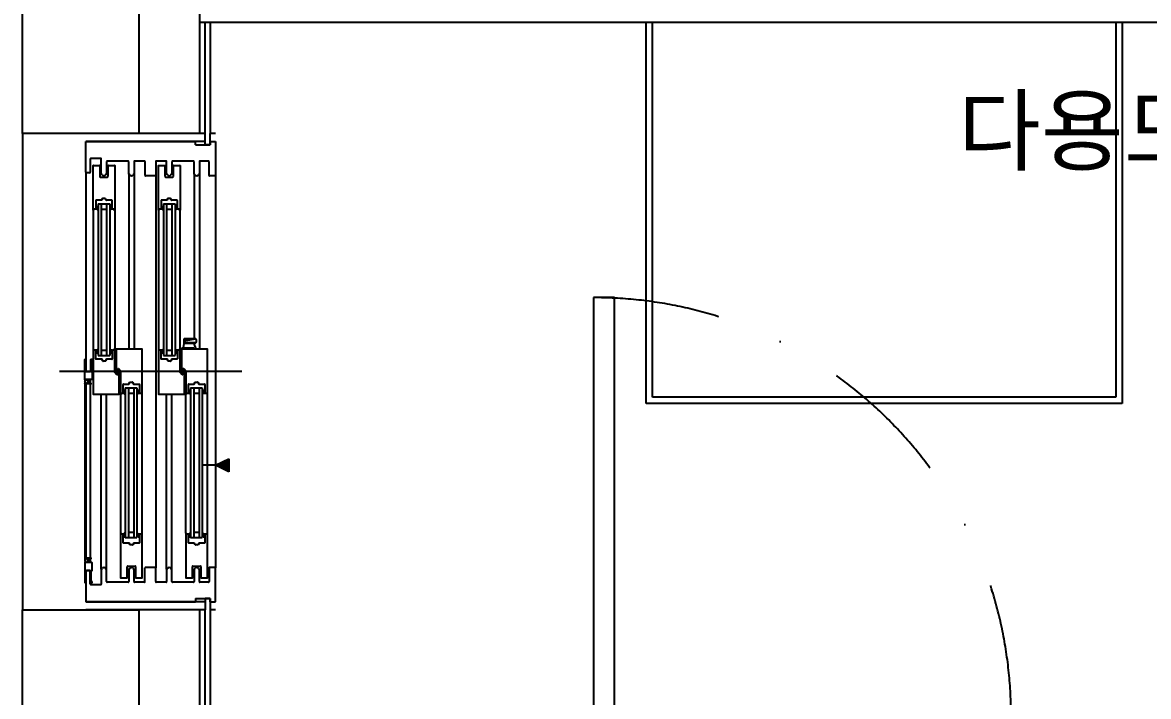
# Model space of a CAD drawing. Header units: millimetres. Extents: x -33000 to 294000, y 0 to 42408.
# Drawn here: x 49606 to 51736, y 15756 to 17030 of the extents above; entities that cross this region are included whole.
import ezdxf
from ezdxf.enums import TextEntityAlignment as Align

# ---------------------------------------------------------------- set-up
doc = ezdxf.new("R2010")
doc.units = ezdxf.units.MM
doc.header["$LTSCALE"] = 50
doc.linetypes.add('DASHDOTX2', pattern=[2, 1, -0.5, 0, -0.5])
doc.layers.add('arch', color=8, linetype='Continuous')
doc.layers.add('실명', color=9, linetype='Continuous')
doc.styles.add('FORTELINE', font='malgun.ttf')

msp = doc.modelspace()

# ---------------------------------------------------------------- hatches: boundary and pattern name
at = {"layer": 'arch'}
h = msp.add_hatch(color=256, dxfattribs=at)
h.dxf.hatch_style = 1
h.paths.add_polyline_path([(49996.2, 16205), (49996.2, 16180), (49971.2, 16192.5)])

# ---------------------------------------------------------------- linework, layer by layer
for p, q in [((49606.2, 16819.6), (49606.2, 17804.6)), ((49826.2, 17584.6), (49826.2, 16819.6)), ((49941.2, 17469.6), (49941.2, 16819.6)), ((54606.2, 17029.6), (49941.2, 17029.6)), ((49951.2, 17029.6), (49951.2, 16819.6)), ((49961.2, 17029.6), (49961.2, 16819.6)), ((50786.2, 16309.6), (50786.2, 17029.6)), ((50798.2, 16321.6), (50798.2, 17029.6)), ((51674.2, 17029.6), (51674.2, 16321.6)), ((51686.2, 17029.6), (51686.2, 16309.6)), ((49826.2, 16819.6), (49606.2, 16819.6)), ((49606.2, 16819.6), (49606.2, 15919.6)), ((49951.7, 16819.6), (49726.2, 16819.6)), ((49951.7, 16798.6), (49951.7, 16819.6)), ((49971.2, 16819.6), (49961.2, 16819.6)), ((49961.2, 16798.6), (49961.2, 16819.6)), ((49951.7, 16804.6), (49726.2, 16804.6)), ((49726.2, 16804.6), (49933.2, 16804.6)), ((49726.2, 16746.6), (49726.2, 16804.6)), ((49933.2, 16798.6), (49933.2, 16804.6)), ((49933.2, 16798.6), (49961.2, 16798.6)), ((49961.2, 16798.6), (49951.7, 16798.6)), ((49961.2, 16804.6), (49961.2, 16798.6)), ((49961.2, 16804.6), (49971.2, 16804.6)), ((49971.2, 16804.6), (49971.2, 16740.6)), ((49734.2, 16771.6), (49734.2, 16746.6)), ((49754.2, 16772.6), (49735.2, 16772.6)), ((49755.2, 16743.1), (49755.2, 16771.6)), ((49765.2, 16766.6), (49765.2, 16743.1)), ((49806.2, 16767.6), (49766.2, 16767.6)), ((49807.2, 16743.1), (49807.2, 16766.6)), ((49817.2, 16766.6), (49817.2, 16743.1)), ((49836.7, 16767.6), (49818.2, 16767.6)), ((49837.7, 16766.6), (49837.7, 16740.6)), ((49858.2, 16766.6), (49858.2, 16740.6)), ((49877.7, 16767.6), (49859.2, 16767.6)), ((49878.7, 16743.1), (49878.7, 16766.6)), ((49888.7, 16766.6), (49888.7, 16743.1)), ((49929.7, 16767.6), (49889.7, 16767.6)), ((49930.7, 16743.1), (49930.7, 16766.6)), ((49940.7, 16766.6), (49940.7, 16743.1)), ((49958.2, 16767.6), (49941.7, 16767.6)), ((49959.2, 16740.6), (49959.2, 16766.6)), ((49726.2, 16746.6), (49726.2, 16370)), ((49733.2, 16745.6), (49727.2, 16745.6)), ((49739.7, 16675.1), (49739.7, 16759.1)), ((49740.2, 16759.6), (49751.7, 16759.6)), ((49752.2, 16759.1), (49752.2, 16738.3)), ((49756.3, 16742.6), (49755.7, 16742.6)), ((49764.7, 16742.6), (49764.1, 16742.6)), ((49768.2, 16738.3), (49768.2, 16759.1)), ((49768.7, 16759.6), (49780.2, 16759.6)), ((49780.7, 16759.1), (49780.7, 16675.1)), ((49807.2, 16743.1), (49807.2, 16412.1)), ((49808.3, 16742.6), (49807.7, 16742.6)), ((49816.7, 16742.6), (49816.1, 16742.6)), ((49817.2, 16743.1), (49817.2, 16412.1)), ((49863.2, 16675.1), (49863.2, 16759.1)), ((49863.7, 16759.6), (49875.2, 16759.6)), ((49875.7, 16759.1), (49875.7, 16738.3)), ((49879.8, 16742.6), (49879.2, 16742.6)), ((49888.2, 16742.6), (49887.6, 16742.6)), ((49891.7, 16738.3), (49891.7, 16759.1)), ((49892.2, 16759.6), (49903.7, 16759.6)), ((49904.2, 16759.1), (49904.2, 16675.1)), ((49930.7, 16743.1), (49930.7, 16431.6)), ((49931.8, 16742.6), (49931.2, 16742.6)), ((49940.2, 16742.6), (49939.6, 16742.6)), ((49940.7, 16743.1), (49940.7, 16412.1)), ((49753.2, 16737.3), (49767.2, 16737.3)), ((49857.2, 16739.6), (49838.7, 16739.6)), ((49858.2, 16740.6), (49858.2, 15998.6)), ((49876.7, 16737.3), (49890.7, 16737.3)), ((49970.2, 16739.6), (49960.2, 16739.6)), ((49971.2, 16740.6), (49971.2, 15998.6)), ((49744.7, 16693.1), (49744.7, 16678.1)), ((49744.7, 16678.1), (49745.7, 16678.1)), ((49755.4, 16693.6), (49745.2, 16693.6)), ((49746.2, 16678.6), (49746.2, 16681.6)), ((49746.2, 16681.6), (49747.7, 16681.6)), ((49747.7, 16681.6), (49747.7, 16677.1)), ((49749.2, 16686.6), (49749.2, 16400.1)), ((49749.2, 16686.6), (49771.2, 16686.6)), ((49755.2, 16686.6), (49755.2, 16400.1)), ((49757.6, 16696.9), (49755.9, 16693.9)), ((49762.4, 16697.1), (49758, 16697.1)), ((49764.6, 16693.9), (49762.9, 16696.9)), ((49775.2, 16693.6), (49765, 16693.6)), ((49765.2, 16686.6), (49765.2, 16400.1)), ((49771.2, 16686.6), (49771.2, 16400.1)), ((49772.7, 16677.1), (49772.7, 16681.6)), ((49772.7, 16681.6), (49774.2, 16681.6)), ((49774.2, 16681.6), (49774.2, 16678.6)), ((49774.7, 16678.1), (49775.7, 16678.1)), ((49775.7, 16678.1), (49775.7, 16693.1)), ((49868.2, 16693.1), (49868.2, 16678.1)), ((49868.2, 16678.1), (49869.2, 16678.1)), ((49878.9, 16693.6), (49868.7, 16693.6)), ((49869.7, 16678.6), (49869.7, 16681.6)), ((49869.7, 16681.6), (49871.2, 16681.6)), ((49871.2, 16681.6), (49871.2, 16677.1)), ((49872.7, 16686.6), (49894.7, 16686.6)), ((49872.7, 16686.6), (49872.7, 16400.1)), ((49878.7, 16686.6), (49878.7, 16400.1)), ((49881.1, 16696.9), (49879.4, 16693.9)), ((49885.9, 16697.1), (49881.5, 16697.1)), ((49888.1, 16693.9), (49886.4, 16696.9)), ((49898.7, 16693.6), (49888.5, 16693.6)), ((49888.7, 16686.6), (49888.7, 16400.1)), ((49894.7, 16686.6), (49894.7, 16400.1)), ((49896.2, 16677.1), (49896.2, 16681.6)), ((49896.2, 16681.6), (49897.7, 16681.6)), ((49897.7, 16681.6), (49897.7, 16678.6)), ((49898.2, 16678.1), (49899.2, 16678.1)), ((49899.2, 16678.1), (49899.2, 16693.1)), ((49739.7, 16675.1), (49739.7, 16411.6)), ((49747.2, 16676.6), (49740.7, 16676.6)), ((49740.7, 16676.6), (49740.7, 16675.1)), ((49746.7, 16676.6), (49749.2, 16674)), ((49755.2, 16676.6), (49765.2, 16676.6)), ((49773.8, 16676.6), (49771.2, 16674)), ((49779.7, 16676.6), (49773.2, 16676.6)), ((49779.7, 16675.1), (49779.7, 16676.6)), ((49780.7, 16675.1), (49780.7, 16411.6)), ((49863.2, 16675.1), (49863.2, 16411.6)), ((49870.7, 16676.6), (49864.2, 16676.6)), ((49864.2, 16676.6), (49864.2, 16675.1)), ((49870.2, 16676.6), (49872.7, 16674)), ((49878.7, 16676.6), (49888.7, 16676.6)), ((49897.3, 16676.6), (49894.7, 16674)), ((49903.2, 16676.6), (49896.7, 16676.6)), ((49903.2, 16675.1), (49903.2, 16676.6)), ((49904.2, 16411.6), (49904.2, 16675.1)), ((49911.2, 16423), (49909.9, 16414.7)), ((49911.5, 16430.6), (49911.2, 16423)), ((49913.5, 16424.3), (49911.2, 16424.3)), ((49930.7, 16423), (49911.2, 16423)), ((49933.6, 16431.6), (49912.5, 16431.6)), ((49913.5, 16424.3), (49913.5, 16426.6)), ((49933.6, 16424.3), (49913.5, 16424.3)), ((49915, 16428.5), (49933.4, 16431.4)), ((49930.7, 16423), (49930.7, 16424.3)), ((49934.7, 16412.1), (49930.7, 16423)), ((49934.6, 16430.6), (49934.6, 16425.3)), ((49739.7, 16411.6), (49739.7, 16327.6)), ((49740.7, 16410.1), (49740.7, 16411.6)), ((49747.2, 16410.1), (49740.7, 16410.1)), ((49744.7, 16393.6), (49744.7, 16408.6)), ((49744.7, 16408.6), (49745.7, 16408.6)), ((49746.2, 16408.1), (49746.2, 16405.1)), ((49746.2, 16405.1), (49747.7, 16405.1)), ((49746.7, 16410.1), (49749.2, 16412.7)), ((49747.7, 16405.1), (49747.7, 16409.6)), ((49755.2, 16410.1), (49765.2, 16410.1)), ((49773.8, 16410.1), (49771.2, 16412.7)), ((49772.7, 16409.6), (49772.7, 16405.1)), ((49772.7, 16405.1), (49774.2, 16405.1)), ((49775.2, 16410.1), (49773.2, 16410.1)), ((49774.2, 16405.1), (49774.2, 16408.1)), ((49774.7, 16408.6), (49775.7, 16408.6)), ((49775.7, 16409.6), (49775.2, 16410.1)), ((49776.2, 16410.1), (49775.7, 16409.6)), ((49775.7, 16408.6), (49775.7, 16393.6)), ((49779.7, 16410.1), (49776.2, 16410.1)), ((49779.7, 16411.6), (49779.7, 16410.1)), ((49780.7, 16368.1), (49780.7, 16411.6)), ((49783.2, 16411.6), (49783.2, 16375.6)), ((49832.2, 16412.1), (49783.7, 16412.1)), ((49832.7, 16327.6), (49832.7, 16411.6)), ((49863.2, 16411.6), (49863.2, 16327.6)), ((49864.2, 16410.1), (49864.2, 16411.6)), ((49870.7, 16410.1), (49864.2, 16410.1)), ((49868.2, 16393.6), (49868.2, 16408.6)), ((49868.2, 16408.6), (49869.2, 16408.6)), ((49869.7, 16408.1), (49869.7, 16405.1)), ((49869.7, 16405.1), (49871.2, 16405.1)), ((49870.2, 16410.1), (49872.7, 16412.7)), ((49871.2, 16405.1), (49871.2, 16409.6)), ((49878.7, 16410.1), (49888.7, 16410.1)), ((49897.3, 16410.1), (49894.7, 16412.7)), ((49896.2, 16409.6), (49896.2, 16405.1)), ((49896.2, 16405.1), (49897.7, 16405.1)), ((49903.2, 16410.1), (49896.7, 16410.1)), ((49897.7, 16405.1), (49897.7, 16408.1)), ((49898.2, 16408.6), (49899.2, 16408.6)), ((49899.2, 16408.6), (49899.2, 16393.6)), ((49903.2, 16411.6), (49903.2, 16410.1)), ((49904.2, 16368.1), (49904.2, 16411.6)), ((49906.7, 16411.6), (49906.7, 16375.6)), ((49955.7, 16412.1), (49907.2, 16412.1)), ((49907.7, 16412.1), (49907.7, 16414.7)), ((49907.7, 16414.7), (49930.4, 16414.7)), ((49930.4, 16414.7), (49930.4, 16412.1)), ((49956.2, 16327.6), (49956.2, 16411.6)), ((49724.2, 16354), (49724.2, 16392.5)), ((49725.2, 16392.5), (49725.2, 16370.5)), ((49735.2, 16370.5), (49735.2, 16392.5)), ((49735.7, 16393), (49737.7, 16393)), ((49736.2, 16392), (49736.2, 16370.5)), ((49737.4, 16392), (49736.2, 16392)), ((49737.4, 16390.5), (49737.4, 16392)), ((49738.2, 16390.5), (49737.4, 16390.5)), ((49738.2, 16392.5), (49738.2, 16390.5)), ((49755.9, 16393.1), (49745.2, 16393.1)), ((49749.2, 16400.1), (49771.2, 16400.1)), ((49758.1, 16389.9), (49756.4, 16392.9)), ((49762.9, 16389.6), (49758.5, 16389.6)), ((49765.1, 16392.9), (49763.4, 16389.9)), ((49775.2, 16393.1), (49765.5, 16393.1)), ((49879.4, 16393.1), (49868.7, 16393.1)), ((49872.7, 16400.1), (49894.7, 16400.1)), ((49881.6, 16389.9), (49879.9, 16392.9)), ((49886.4, 16389.6), (49882, 16389.6)), ((49888.6, 16392.9), (49886.9, 16389.9)), ((49898.7, 16393.1), (49889, 16393.1)), ((50021.2, 16369.6), (49676.2, 16369.6)), ((49725.7, 16370), (49734.7, 16370)), ((49736.7, 16370), (49737.7, 16370)), ((49738.2, 16369.5), (49738.2, 16356)), ((49784.8, 16363.6), (49780.7, 16368.1)), ((49783.2, 16375.6), (49784.2, 16367)), ((49784.7, 16366.6), (49784.8, 16366.6)), ((49786.2, 16363.6), (49784.8, 16363.6)), ((49785.3, 16367), (49786.2, 16375.6)), ((49786.2, 16375.6), (49787.7, 16375.6)), ((49787.2, 16372.2), (49786.2, 16363.6)), ((49787.7, 16375.6), (49791.7, 16371.2)), ((49787.8, 16372.6), (49787.7, 16372.6)), ((49789.2, 16363.6), (49788.3, 16372.2)), ((49789.2, 16327.6), (49789.2, 16363.6)), ((49791.7, 16371.2), (49791.7, 16327.6)), ((49908.3, 16363.6), (49904.2, 16368.1)), ((49906.7, 16375.6), (49907.7, 16367)), ((49908.2, 16366.6), (49908.3, 16366.6)), ((49909.7, 16363.6), (49908.3, 16363.6)), ((49908.8, 16367), (49909.7, 16375.6)), ((49909.7, 16375.6), (49911.2, 16375.6)), ((49910.7, 16372.2), (49909.7, 16363.6)), ((49911.2, 16375.6), (49915.2, 16371.2)), ((49911.3, 16372.6), (49911.2, 16372.6)), ((49912.7, 16363.6), (49911.8, 16372.2)), ((49912.7, 16327.6), (49912.7, 16363.6)), ((49915.2, 16371.2), (49915.2, 16327.6)), ((49724.2, 16351.1), (49724.2, 16012.6)), ((49724.2, 16347.5), (49724.2, 16348)), ((49729.7, 16355), (49725.2, 16355)), ((49725.2, 16355), (49725.2, 16354)), ((49725.2, 16348), (49725.2, 16347.5)), ((49725.2, 16347.5), (49729.7, 16347.5)), ((49735.7, 16346.5), (49725.2, 16346.5)), ((49726.2, 16346.5), (49726.2, 16017.1)), ((49730.2, 16348), (49730.2, 16354.5)), ((49731.2, 16354.5), (49731.2, 16348)), ((49737.2, 16355), (49731.7, 16355)), ((49731.7, 16347.5), (49735.7, 16347.5)), ((49734.2, 16355), (49734.2, 16347.5)), ((49734.2, 16346.5), (49734.2, 16017.1)), ((49796.7, 16330.6), (49796.7, 16345.6)), ((49797.2, 16346.1), (49806.9, 16346.1)), ((49800.7, 16339.1), (49822.7, 16339.1)), ((49800.7, 16339.1), (49800.7, 16055.9)), ((49806.7, 16339.1), (49806.7, 16055.9)), ((49807.4, 16346.4), (49809.1, 16349.4)), ((49809.5, 16349.6), (49813.9, 16349.6)), ((49814.4, 16349.4), (49816.1, 16346.4)), ((49816.5, 16346.1), (49827.2, 16346.1)), ((49816.7, 16339.1), (49816.7, 16055.9)), ((49822.7, 16339.1), (49822.7, 16055.9)), ((49827.7, 16345.6), (49827.7, 16330.6)), ((49920.2, 16330.6), (49920.2, 16345.6)), ((49920.7, 16346.1), (49930.4, 16346.1)), ((49924.2, 16339.1), (49946.2, 16339.1)), ((49924.2, 16339.1), (49924.2, 16055.9)), ((49930.2, 16339.1), (49930.2, 16055.9)), ((49930.9, 16346.4), (49932.6, 16349.4)), ((49933, 16349.6), (49937.4, 16349.6)), ((49937.9, 16349.4), (49939.6, 16346.4)), ((49940, 16346.1), (49950.7, 16346.1)), ((49940.2, 16339.1), (49940.2, 16055.9)), ((49946.2, 16339.1), (49946.2, 16055.9)), ((49951.2, 16345.6), (49951.2, 16330.6)), ((49740.2, 16327.1), (49788.7, 16327.1)), ((49755.2, 15996.1), (49755.2, 16327.1)), ((49765.2, 15996.1), (49765.2, 16327.1)), ((49791.7, 16327.6), (49791.7, 16064.1)), ((49792.7, 16327.6), (49792.7, 16329.1)), ((49792.7, 16329.1), (49799.2, 16329.1)), ((49797.7, 16330.6), (49796.7, 16330.6)), ((49799.7, 16334.1), (49798.2, 16334.1)), ((49798.2, 16334.1), (49798.2, 16331.1)), ((49798.2, 16329.1), (49800.7, 16326.5)), ((49799.7, 16329.6), (49799.7, 16334.1)), ((49806.7, 16329.1), (49816.7, 16329.1)), ((49825.3, 16329.1), (49822.7, 16326.5)), ((49826.2, 16334.1), (49824.7, 16334.1)), ((49824.7, 16334.1), (49824.7, 16329.6)), ((49825.2, 16329.1), (49831.7, 16329.1)), ((49826.2, 16331.1), (49826.2, 16334.1)), ((49827.7, 16330.6), (49826.7, 16330.6)), ((49831.7, 16329.1), (49831.7, 16327.6)), ((49832.7, 16064.1), (49832.7, 16327.6)), ((49863.7, 16327.1), (49912.2, 16327.1)), ((49878.7, 15996.1), (49878.7, 16327.1)), ((49888.7, 15996.1), (49888.7, 16327.1)), ((49915.2, 16064.1), (49915.2, 16327.6)), ((49916.2, 16327.6), (49916.2, 16329.1)), ((49916.2, 16329.1), (49922.7, 16329.1)), ((49921.2, 16330.6), (49920.2, 16330.6)), ((49923.2, 16334.1), (49921.7, 16334.1)), ((49921.7, 16334.1), (49921.7, 16331.1)), ((49921.7, 16329.1), (49924.2, 16326.5)), ((49923.2, 16329.6), (49923.2, 16334.1)), ((49930.2, 16329.1), (49940.2, 16329.1)), ((49948.8, 16329.1), (49946.2, 16326.5)), ((49949.7, 16334.1), (49948.2, 16334.1)), ((49948.2, 16334.1), (49948.2, 16329.6)), ((49948.7, 16329.1), (49955.2, 16329.1)), ((49949.7, 16331.1), (49949.7, 16334.1)), ((49951.2, 16330.6), (49950.2, 16330.6)), ((49955.2, 16329.1), (49955.2, 16327.6)), ((49956.2, 16064.1), (49956.2, 16327.6)), ((51674.2, 16321.6), (50798.2, 16321.6)), ((51686.2, 16309.6), (50786.2, 16309.6)), ((49971.2, 16192.5), (49946.2, 16192.5)), ((49971.2, 16192.5), (49996.2, 16205)), ((49996.2, 16180), (49971.2, 16192.5)), ((49996.2, 16205), (49996.2, 16180)), ((49791.7, 16064.1), (49791.7, 15980.1)), ((49792.7, 16062.6), (49792.7, 16064.1)), ((49799.2, 16062.6), (49792.7, 16062.6)), ((49796.7, 16046.1), (49796.7, 16061.1)), ((49796.7, 16061.1), (49797.7, 16061.1)), ((49798.2, 16062.6), (49800.7, 16065.2)), ((49798.2, 16060.6), (49798.2, 16057.6)), ((49799.7, 16057.6), (49799.7, 16062.1)), ((49806.7, 16065.9), (49816.7, 16065.9)), ((49825.3, 16062.6), (49822.7, 16065.2)), ((49824.7, 16062.1), (49824.7, 16057.6)), ((49831.7, 16062.6), (49825.2, 16062.6)), ((49826.2, 16057.6), (49826.2, 16060.6)), ((49826.7, 16061.1), (49827.7, 16061.1)), ((49827.7, 16061.1), (49827.7, 16046.1)), ((49831.7, 16064.1), (49831.7, 16062.6)), ((49832.7, 15980.1), (49832.7, 16064.1)), ((49915.2, 16064.1), (49915.2, 15980.1)), ((49916.2, 16062.6), (49916.2, 16064.1)), ((49922.7, 16062.6), (49916.2, 16062.6)), ((49920.2, 16046.1), (49920.2, 16061.1)), ((49920.2, 16061.1), (49921.2, 16061.1)), ((49921.7, 16062.6), (49924.2, 16065.2)), ((49921.7, 16060.6), (49921.7, 16057.6)), ((49923.2, 16057.6), (49923.2, 16062.1)), ((49930.2, 16065.9), (49940.2, 16065.9)), ((49948.8, 16062.6), (49946.2, 16065.2)), ((49948.2, 16062.1), (49948.2, 16057.6)), ((49955.2, 16062.6), (49948.7, 16062.6)), ((49949.7, 16057.6), (49949.7, 16060.6)), ((49950.2, 16061.1), (49951.2, 16061.1)), ((49951.2, 16061.1), (49951.2, 16046.1)), ((49955.2, 16064.1), (49955.2, 16062.6)), ((49956.2, 15980.1), (49956.2, 16064.1)), ((49807.4, 16045.6), (49797.2, 16045.6)), ((49798.2, 16057.6), (49799.7, 16057.6)), ((49800.7, 16055.9), (49822.7, 16055.9)), ((49809.6, 16042.4), (49807.9, 16045.4)), ((49814.4, 16042.1), (49810, 16042.1)), ((49816.6, 16045.4), (49814.9, 16042.4)), ((49827.2, 16045.6), (49817, 16045.6)), ((49824.7, 16057.6), (49826.2, 16057.6)), ((49930.9, 16045.6), (49920.7, 16045.6)), ((49921.7, 16057.6), (49923.2, 16057.6)), ((49924.2, 16055.9), (49946.2, 16055.9)), ((49933.1, 16042.4), (49931.4, 16045.4)), ((49937.9, 16042.1), (49933.5, 16042.1)), ((49940.1, 16045.4), (49938.4, 16042.4)), ((49950.7, 16045.6), (49940.5, 16045.6)), ((49948.2, 16057.6), (49949.7, 16057.6)), ((49724.2, 16016.1), (49724.2, 16015.6)), ((49724.2, 16009.6), (49724.2, 15971.1)), ((49735.7, 16017.1), (49725.2, 16017.1)), ((49725.2, 16015.6), (49725.2, 16016.1)), ((49725.2, 16016.1), (49729.7, 16016.1)), ((49725.2, 16008.6), (49725.2, 16009.6)), ((49729.7, 16008.6), (49725.2, 16008.6)), ((49730.2, 16015.6), (49730.2, 16009.1)), ((49731.2, 16009.1), (49731.2, 16015.6)), ((49731.7, 16016.1), (49735.7, 16016.1)), ((49737.2, 16008.6), (49731.7, 16008.6)), ((49734.2, 16016.1), (49734.2, 16008.6)), ((49738.2, 15994.1), (49738.2, 16007.6)), ((49756.3, 15996.6), (49755.7, 15996.6)), ((49764.7, 15996.6), (49764.1, 15996.6)), ((49804.2, 15980.1), (49804.2, 16000.9)), ((49805.2, 16001.9), (49819.2, 16001.9)), ((49808.3, 15996.6), (49807.7, 15996.6)), ((49816.7, 15996.6), (49816.1, 15996.6)), ((49820.2, 16000.9), (49820.2, 15980.1)), ((49837.7, 15972.6), (49837.7, 15998.6)), ((49857.2, 15999.6), (49838.7, 15999.6)), ((49858.2, 15972.6), (49858.2, 15998.6)), ((49879.8, 15996.6), (49879.2, 15996.6)), ((49888.2, 15996.6), (49887.6, 15996.6)), ((49927.7, 15980.1), (49927.7, 16000.9)), ((49928.7, 16001.9), (49942.7, 16001.9)), ((49931.8, 15996.6), (49931.2, 15996.6)), ((49940.2, 15996.6), (49939.6, 15996.6)), ((49943.7, 16000.9), (49943.7, 15980.1)), ((49959.2, 15998.6), (49959.2, 15972.6)), ((49970.2, 15999.6), (49960.2, 15999.6)), ((49971.2, 15934.6), (49971.2, 15998.6)), ((49725.2, 15971.1), (49725.2, 15993.1)), ((49725.7, 15993.6), (49734.7, 15993.6)), ((49726.2, 15992.6), (49726.2, 15934.6)), ((49733.2, 15993.6), (49727.2, 15993.6)), ((49734.2, 15967.6), (49734.2, 15992.6)), ((49735.2, 15993.1), (49735.2, 15971.1)), ((49736.2, 15971.6), (49736.2, 15993.1)), ((49736.7, 15993.6), (49737.7, 15993.6)), ((49755.2, 15996.1), (49755.2, 15967.6)), ((49765.2, 15972.6), (49765.2, 15996.1)), ((49792.2, 15979.6), (49803.7, 15979.6)), ((49807.2, 15996.1), (49807.2, 15972.6)), ((49817.2, 15972.6), (49817.2, 15996.1)), ((49820.7, 15979.6), (49832.2, 15979.6)), ((49878.7, 15996.1), (49878.7, 15972.6)), ((49888.7, 15972.6), (49888.7, 15996.1)), ((49915.7, 15979.6), (49927.2, 15979.6)), ((49930.7, 15996.1), (49930.7, 15972.6)), ((49940.7, 15972.6), (49940.7, 15996.1)), ((49944.2, 15979.6), (49955.7, 15979.6)), ((49955.2, 15979.6), (49955.7, 15979.6)), ((49754.2, 15966.6), (49735.2, 15966.6)), ((49735.7, 15970.6), (49737.7, 15970.6)), ((49737.4, 15971.6), (49736.2, 15971.6)), ((49738.2, 15973.1), (49737.4, 15973.1)), ((49737.4, 15973.1), (49737.4, 15971.6)), ((49738.2, 15971.1), (49738.2, 15973.1)), ((49806.2, 15971.6), (49766.2, 15971.6)), ((49836.7, 15971.6), (49818.2, 15971.6)), ((49877.7, 15971.6), (49859.2, 15971.6)), ((49929.7, 15971.6), (49889.7, 15971.6)), ((49958.2, 15971.6), (49941.7, 15971.6)), ((49951.7, 15934.6), (49726.2, 15934.6)), ((49726.2, 15934.6), (49933.2, 15934.6)), ((49933.2, 15940.6), (49933.2, 15934.6)), ((49933.2, 15940.6), (49961.2, 15940.6)), ((49951.7, 15940.6), (49951.7, 15919.6)), ((49961.2, 15940.6), (49951.7, 15940.6)), ((49961.2, 15940.6), (49961.2, 15919.6)), ((49961.2, 15934.6), (49961.2, 15940.6)), ((49961.2, 15934.6), (49971.2, 15934.6)), ((49606.2, 14634.6), (49606.2, 15919.6)), ((49606.2, 15919.6), (49826.2, 15919.6)), ((49951.7, 15919.6), (49726.2, 15919.6)), ((49826.2, 15919.6), (49826.2, 14634.6)), ((49941.2, 15919.6), (49941.2, 14619.6)), ((49951.2, 15919.6), (49951.2, 15709.6)), ((49971.2, 15919.6), (49961.2, 15919.6)), ((49961.2, 15919.6), (49961.2, 15709.6))]:
    msp.add_line(p, q, dxfattribs=at)
at = {"layer": 'arch', "linetype": 'Continuous', "ltscale": 4}
for p, q in [((50686.2, 16509.6), (50686.2, 15719.6)), ((50726.2, 16509.6), (50686.2, 16509.6)), ((50726.2, 15719.6), (50726.2, 16509.6))]:
    msp.add_line(p, q, dxfattribs=at)
at = {"layer": 'arch'}
for centre in [(49727.2, 16351.1, 0), (49727.2, 16012.6, 0)]:
    msp.add_circle(centre, 3, dxfattribs=at)
for centre, radius, start, end in [((49735.2, 16771.6), 1, 90, 180), ((49754.2, 16771.6), 1, 0, 90), ((49766.2, 16766.6), 1, 90, 180), ((49806.2, 16766.6), 1, 0, 90), ((49818.2, 16766.6), 1, 90, 180), ((49836.7, 16766.6), 1, 0, 90), ((49859.2, 16766.6), 1, 90, 180), ((49877.7, 16766.6), 1, 0, 90), ((49889.7, 16766.6), 1, 90, 180), ((49929.7, 16766.6), 1, 0, 90), ((49941.7, 16766.6), 1, 90, 180), ((49958.2, 16766.6), 1, 0, 90), ((49727.2, 16746.6), 1, 180, 270), ((49733.2, 16746.6), 1, 270, 0), ((49740.2, 16759.1), 0.5, 90, 180), ((49751.7, 16759.1), 0.5, 0, 90), ((49755.7, 16743.1), 0.5, 180, 270), ((49756.3, 16741.6), 1, 14.4775, 90), ((49760.2, 16742.6), 3, 194.4775, 345.5225), ((49764.1, 16741.6), 1, 90, 165.5225), ((49764.7, 16743.1), 0.5, 270, 0), ((49768.7, 16759.1), 0.5, 90, 180), ((49780.2, 16759.1), 0.5, 0, 90), ((49807.7, 16743.1), 0.5, 179.9997, 270), ((49808.3, 16741.6), 1, 14.4775, 90), ((49812.2, 16742.6), 3, 194.4775, 345.5225), ((49816.1, 16741.6), 1, 90, 165.5225), ((49816.7, 16743.1), 0.5, 270, 0), ((49863.7, 16759.1), 0.5, 90, 180), ((49875.2, 16759.1), 0.5, 0, 90), ((49879.2, 16743.1), 0.5, 180, 270), ((49879.8, 16741.6), 1, 14.4775, 90), ((49883.7, 16742.6), 3, 194.4775, 345.5225), ((49887.6, 16741.6), 1, 90, 165.5225), ((49888.2, 16743.1), 0.5, 270, 0), ((49892.2, 16759.1), 0.5, 90, 180), ((49903.7, 16759.1), 0.5, 0, 90), ((49931.2, 16743.1), 0.5, 180, 270), ((49931.8, 16741.6), 1, 14.4775, 90), ((49935.7, 16742.6), 3, 194.4775, 345.5225), ((49939.6, 16741.6), 1, 90, 165.5225), ((49940.2, 16743.1), 0.5, 270, 0), ((49753.2, 16738.3), 1, 180, 270), ((49767.2, 16738.3), 1, 270, 0), ((49838.7, 16740.6), 1, 180, 270), ((49857.2, 16740.6), 1, 270, 0), ((49876.7, 16738.3), 1, 180, 270), ((49890.7, 16738.3), 1, 270, 0), ((49960.2, 16740.6), 1, 180, 270), ((49970.2, 16740.6), 1, 270, 0), ((49745.2, 16693.1), 0.5, 90, 180), ((49745.7, 16678.6), 0.5, 270, 0), ((49755.4, 16694.1), 0.5, 270, 330.2551), ((49758, 16696.6), 0.5, 90, 150.2551), ((49762.4, 16696.6), 0.5, 29.7449, 90), ((49765, 16694.1), 0.5, 209.7449, 270), ((49774.7, 16678.6), 0.5, 180, 270), ((49775.2, 16693.1), 0.5, 0, 90), ((49868.7, 16693.1), 0.5, 90, 180), ((49869.2, 16678.6), 0.5, 270, 0), ((49878.9, 16694.1), 0.5, 270, 330.2551), ((49881.5, 16696.6), 0.5, 90, 150.2551), ((49885.9, 16696.6), 0.5, 29.7449, 90), ((49888.5, 16694.1), 0.5, 209.7449, 270), ((49898.2, 16678.6), 0.5, 180, 270), ((49898.7, 16693.1), 0.5, 0, 90), ((49740.2, 16675.1), 0.5, 180, 0), ((49747.2, 16677.1), 0.5, 270, 0), ((49773.2, 16677.1), 0.5, 180, 270), ((49780.2, 16675.1), 0.5, 180, 270), ((49780.2, 16675.1), 0.5, 270, 0), ((49863.7, 16675.1), 0.5, 180, 0), ((49870.7, 16677.1), 0.5, 270, 0), ((49896.7, 16677.1), 0.5, 180, 270), ((49903.7, 16675.1), 0.5, 180, 270), ((49903.7, 16675.1), 0.5, 270, 0), ((49912.5, 16430.6), 1, 90, 177.7225), ((49915.4, 16426.6), 1.88, 101.1199, 180), ((49933.6, 16430.4), 1, 0, 98.9365), ((49933.6, 16430.6), 1, 0, 90), ((49933.6, 16425.3), 1, 269.9142, 0), ((49740.2, 16411.6), 0.5, 0, 180), ((49745.7, 16408.1), 0.5, 0, 90), ((49747.2, 16409.6), 0.5, 0, 90), ((49773.2, 16409.6), 0.5, 90, 180), ((49774.7, 16408.1), 0.5, 90, 180), ((49780.2, 16411.6), 0.5, 90, 180), ((49780.2, 16411.6), 0.5, 0, 90), ((49783.7, 16411.6), 0.5, 90, 180), ((49832.2, 16411.6), 0.5, 0, 90), ((49863.7, 16411.6), 0.5, 0, 180), ((49869.2, 16408.1), 0.5, 0, 90), ((49870.7, 16409.6), 0.5, 0, 90), ((49896.7, 16409.6), 0.5, 90, 180), ((49898.2, 16408.1), 0.5, 90, 180), ((49903.7, 16411.6), 0.5, 90, 180), ((49903.7, 16411.6), 0.5, 0, 90), ((49907.2, 16411.6), 0.5, 90, 180), ((49955.7, 16411.6), 0.5, 0, 90), ((49724.7, 16392.5), 0.5, 0, 180), ((49735.7, 16392.5), 0.5, 90, 180), ((49737.7, 16392.5), 0.5, 0, 90), ((49745.2, 16393.6), 0.5, 180, 270), ((49755.9, 16392.6), 0.5, 29.7449, 90), ((49758.5, 16390.1), 0.5, 209.7449, 270), ((49762.9, 16390.1), 0.5, 270, 330.2551), ((49765.5, 16392.6), 0.5, 90, 150.2551), ((49775.2, 16393.6), 0.5, 270, 0), ((49868.7, 16393.6), 0.5, 180, 270), ((49879.4, 16392.6), 0.5, 29.7449, 90), ((49882, 16390.1), 0.5, 209.7449, 270), ((49886.4, 16390.1), 0.5, 270, 330.2551), ((49889, 16392.6), 0.5, 90, 150.2551), ((49898.7, 16393.6), 0.5, 270, 0), ((49725.7, 16370.5), 0.5, 180, 270), ((49734.7, 16370.5), 0.5, 270, 0), ((49736.7, 16370.5), 0.5, 180, 270), ((49737.7, 16369.5), 0.5, 0, 90), ((49784.7, 16367.1), 0.5, 186.334, 270), ((49784.8, 16367.1), 0.5, 270, 353.6536), ((49787.7, 16372.1), 0.5, 90, 173.6536), ((49787.8, 16372.1), 0.5, 6.334, 90), ((49908.2, 16367.1), 0.5, 186.334, 270), ((49908.3, 16367.1), 0.5, 270, 353.6536), ((49911.2, 16372.1), 0.5, 90, 173.6536), ((49911.3, 16372.1), 0.5, 6.334, 90), ((49724.7, 16354), 0.5, 180, 0), ((49724.7, 16348), 0.5, 0, 180), ((49725.2, 16347.5), 1, 180, 270), ((49729.7, 16354.5), 0.5, 0, 90), ((49729.7, 16348), 0.5, 270, 0), ((49731.7, 16354.5), 0.5, 90, 180), ((49731.7, 16348), 0.5, 180, 270), ((49735.7, 16347), 0.5, 270, 90), ((49737.2, 16356), 1, 270, 0), ((49797.2, 16345.6), 0.5, 90, 180), ((49806.9, 16346.6), 0.5, 270, 330.2551), ((49809.5, 16349.1), 0.5, 90, 150.2551), ((49813.9, 16349.1), 0.5, 29.7449, 90), ((49816.5, 16346.6), 0.5, 209.7449, 270), ((49827.2, 16345.6), 0.5, 0, 90), ((49920.7, 16345.6), 0.5, 90, 180), ((49930.4, 16346.6), 0.5, 270, 330.2551), ((49933, 16349.1), 0.5, 90, 150.2551), ((49937.4, 16349.1), 0.5, 29.7449, 90), ((49940, 16346.6), 0.5, 209.7449, 270), ((49950.7, 16345.6), 0.5, 0, 90), ((49740.2, 16327.6), 0.5, 180, 270), ((49788.7, 16327.6), 0.5, 270, 0), ((49792.2, 16327.6), 0.5, 180, 0), ((49797.7, 16331.1), 0.5, 270, 0), ((49799.2, 16329.6), 0.5, 270, 0), ((49825.2, 16329.6), 0.5, 180, 270), ((49826.7, 16331.1), 0.5, 180, 270), ((49832.2, 16327.6), 0.5, 180, 0), ((49863.7, 16327.6), 0.5, 180, 270), ((49912.2, 16327.6), 0.5, 270, 0), ((49915.7, 16327.6), 0.5, 180, 0), ((49921.2, 16331.1), 0.5, 270, 0), ((49922.7, 16329.6), 0.5, 270, 0), ((49948.7, 16329.6), 0.5, 180, 270), ((49950.2, 16331.1), 0.5, 180, 270), ((49955.7, 16327.6), 0.5, 180, 0), ((49792.2, 16064.1), 0.5, 0, 180), ((49797.7, 16060.6), 0.5, 0, 90), ((49799.2, 16062.1), 0.5, 0, 90), ((49825.2, 16062.1), 0.5, 90, 180), ((49826.7, 16060.6), 0.5, 90, 180), ((49832.2, 16064.1), 0.5, 90, 180), ((49832.2, 16064.1), 0.5, 360, 90), ((49915.7, 16064.1), 0.5, 0, 180), ((49921.2, 16060.6), 0.5, 0, 90), ((49922.7, 16062.1), 0.5, 0, 90), ((49948.7, 16062.1), 0.5, 90, 180), ((49950.2, 16060.6), 0.5, 90, 180), ((49955.7, 16064.1), 0.5, 90, 180), ((49955.7, 16064.1), 0.5, 360, 90), ((49797.2, 16046.1), 0.5, 180, 270), ((49807.4, 16045.1), 0.5, 29.7449, 90), ((49810, 16042.6), 0.5, 209.7449, 270), ((49814.4, 16042.6), 0.5, 270, 330.2551), ((49817, 16045.1), 0.5, 90, 150.2551), ((49827.2, 16046.1), 0.5, 270, 0), ((49920.7, 16046.1), 0.5, 180, 270), ((49930.9, 16045.1), 0.5, 29.7449, 90), ((49933.5, 16042.6), 0.5, 209.7449, 270), ((49937.9, 16042.6), 0.5, 270, 330.2551), ((49940.5, 16045.1), 0.5, 90, 150.2551), ((49950.7, 16046.1), 0.5, 270, 0), ((49725.2, 16016.1), 1, 90, 180), ((49724.7, 16015.6), 0.5, 180, 0), ((49724.7, 16009.6), 0.5, 0, 180), ((49729.7, 16015.6), 0.5, 0, 90), ((49729.7, 16009.1), 0.5, 270, 0), ((49731.7, 16015.6), 0.5, 90, 180), ((49731.7, 16009.1), 0.5, 180, 270), ((49735.7, 16016.6), 0.5, 270, 90), ((49737.2, 16007.6), 1, 0, 90), ((49755.7, 15996.1), 0.5, 90, 180), ((49756.3, 15997.6), 1, 270, 345.5225), ((49760.2, 15996.6), 3, 14.4775, 165.5225), ((49764.1, 15997.6), 1, 194.4775, 270), ((49764.7, 15996.1), 0.5, 0, 90), ((49805.2, 16000.9), 1, 90, 180), ((49807.7, 15996.1), 0.5, 90, 180.0003), ((49808.3, 15997.6), 1, 270, 345.5225), ((49812.2, 15996.6), 3, 14.4775, 165.5225), ((49816.1, 15997.6), 1, 194.4775, 270), ((49816.7, 15996.1), 0.5, 0, 90), ((49819.2, 16000.9), 1, 0, 90), ((49838.7, 15998.6), 1, 90, 180), ((49857.2, 15998.6), 1, 0, 90), ((49879.2, 15996.1), 0.5, 90, 180), ((49879.8, 15997.6), 1, 270, 345.5225), ((49883.7, 15996.6), 3, 14.4775, 165.5225), ((49887.6, 15997.6), 1, 194.4775, 270), ((49888.2, 15996.1), 0.5, 0, 90), ((49928.7, 16000.9), 1, 90, 180), ((49931.2, 15996.1), 0.5, 90, 180), ((49931.8, 15997.6), 1, 270, 345.5225), ((49935.7, 15996.6), 3, 14.4775, 165.5225), ((49939.6, 15997.6), 1, 194.4775, 270), ((49940.2, 15996.1), 0.5, 0, 90), ((49942.7, 16000.9), 1, 0, 90), ((49960.2, 15998.6), 1, 90, 180), ((49970.2, 15998.6), 1, 0, 90), ((49725.7, 15993.1), 0.5, 90, 180), ((49727.2, 15992.6), 1, 90, 180), ((49733.2, 15992.6), 1, 0, 90), ((49734.7, 15993.1), 0.5, 0, 90), ((49736.7, 15993.1), 0.5, 90, 180), ((49737.7, 15994.1), 0.5, 270, 0), ((49792.2, 15980.1), 0.5, 180, 270), ((49803.7, 15980.1), 0.5, 270, 0), ((49820.7, 15980.1), 0.5, 180, 270), ((49832.2, 15980.1), 0.5, 270, 0), ((49915.7, 15980.1), 0.5, 180, 270), ((49927.2, 15980.1), 0.5, 270, 0), ((49944.2, 15980.1), 0.5, 180, 270), ((49955.7, 15980.1), 0.5, 270, 0), ((49724.7, 15971.1), 0.5, 180, 0), ((49735.2, 15967.6), 1, 180, 270), ((49735.7, 15971.1), 0.5, 180, 270), ((49737.7, 15971.1), 0.5, 270, 0), ((49754.2, 15967.6), 1, 270, 0), ((49766.2, 15972.6), 1, 180, 270), ((49806.2, 15972.6), 1, 270, 0), ((49818.2, 15972.6), 1, 180, 270), ((49836.7, 15972.6), 1, 270, 0), ((49859.2, 15972.6), 1, 180, 270), ((49877.7, 15972.6), 1, 270, 0), ((49889.7, 15972.6), 1, 180, 270), ((49929.7, 15972.6), 1, 270, 0), ((49941.7, 15972.6), 1, 180, 270), ((49958.2, 15972.6), 1, 270, 0)]:
    msp.add_arc(centre, radius, start, end, dxfattribs=at)
at = {"layer": 'arch', "linetype": 'DASHDOTX2', "ltscale": 5}
msp.add_arc((50686.2, 15719.6), 790, 0, 90, dxfattribs=at)

# ---------------------------------------------------------------- texts
at = {"layer": '실명', "linetype": 'ByBlock', "style": 'FORTELINE'}
msp.add_text('다용도실', height=125, dxfattribs=at).set_placement((51689.5, 16825.3, 0), align=Align.MIDDLE_CENTER)

doc.saveas('drawing.dxf')
